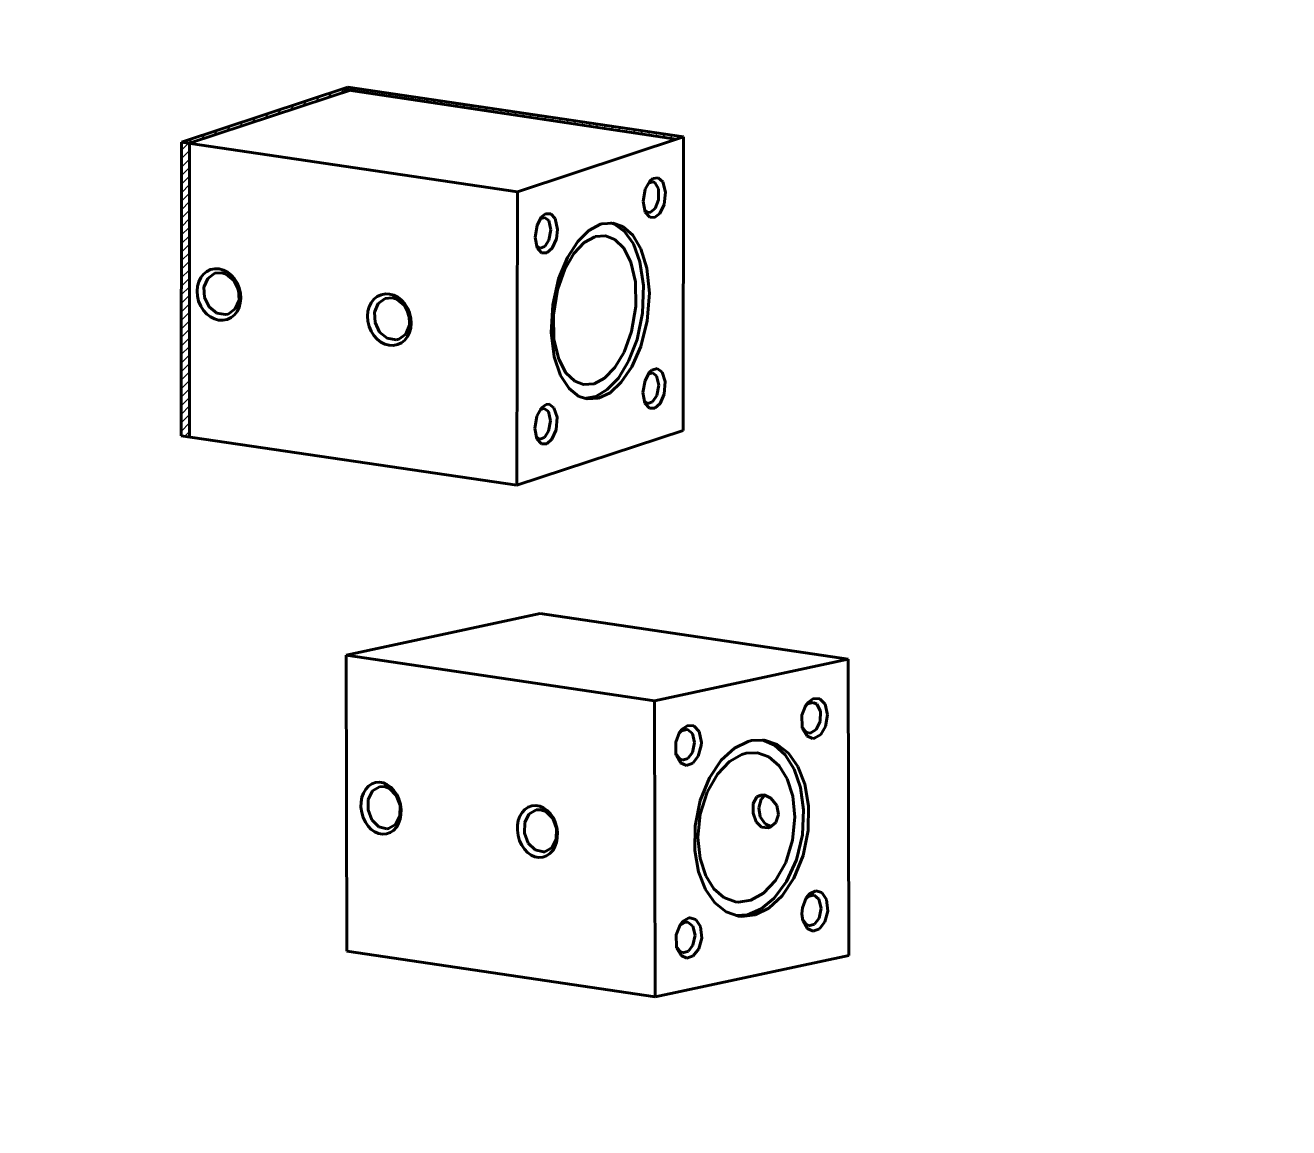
# Model space of a CAD drawing. Header units: millimetres. Extents: x 0 to 210, y 0 to 297.
# Drawn here: x 0 to 210, y 113.9 to 297 of the extents above; entities that cross this region are included whole.
import ezdxf

# ---------------------------------------------------------------- set-up
doc = ezdxf.new("R2010")
doc.units = ezdxf.units.MM
doc.linetypes.add('K5LT_BASIC', pattern=[0])
doc.layers.add('Системный слой (1)', color=7, linetype='Continuous', true_color=0x909090)

# ---------------------------------------------------------------- blocks, each defined once
blk = doc.blocks.new('U33')
at = {"layer": 'Системный слой (1)', "color": 5, "linetype": 'K5LT_BASIC', "lineweight": 60, "true_color": 0x0000ff}
for p, q in [((92.9, 260.89), (91.2, 259.11)), ((94.65, 261.87), (92.9, 260.89)), ((94.72, 261.89), (94.65, 261.87)), ((96.45, 262.04), (94.72, 261.89)), ((98, 261.44), (96.45, 262.04)), ((99.46, 260), (98, 261.44)), ((91.2, 259.11), (89.67, 256.49)), ((100.65, 257.67), (99.46, 260)), ((89.67, 256.49), (88.44, 253.03)), ((101.4, 254.38), (100.65, 257.67)), ((101.47, 250.27), (101.4, 254.38)), ((88.44, 253.03), (87.78, 248.89)), ((100.77, 246.15), (101.47, 250.27)), ((87.78, 248.89), (87.88, 244.8)), ((99.53, 242.72), (100.77, 246.15)), ((87.88, 244.8), (88.66, 241.55)), ((88.66, 241.55), (89.86, 239.26)), ((97.98, 240.14), (99.53, 242.72)), ((96.29, 238.39), (97.98, 240.14)), ((89.86, 239.26), (91.33, 237.86)), ((91.33, 237.86), (92.81, 237.31)), ((92.81, 237.31), (94.53, 237.45)), ((94.53, 237.45), (96.29, 238.39))]:
    blk.add_line(p, q, dxfattribs=at)
blk = doc.blocks.new('U34')
at = {"layer": 'Системный слой (1)', "color": 5, "linetype": 'K5LT_BASIC', "lineweight": 60, "true_color": 0x0000ff}
for p, q in [((93.68, 262.92), (91.82, 261.08)), ((95.59, 263.95), (93.68, 262.92)), ((95.85, 264.03), (95.59, 263.95)), ((97.72, 264.15), (95.85, 264.03)), ((99.33, 263.58), (97.72, 264.15)), ((100.96, 262.16), (99.33, 263.58)), ((91.82, 261.08), (90.1, 258.41)), ((102.33, 259.88), (100.96, 262.16)), ((90.1, 258.41), (88.65, 254.88)), ((103.32, 256.66), (102.33, 259.88)), ((103.73, 252.5), (103.32, 256.66)), ((88.65, 254.88), (87.67, 250.57)), ((103.37, 247.88), (103.73, 252.5)), ((87.67, 250.57), (87.42, 245.96)), ((102.31, 243.66), (103.37, 247.88)), ((87.42, 245.96), (87.92, 241.92)), ((100.81, 240.25), (102.31, 243.66)), ((87.92, 241.92), (88.97, 238.83)), ((99.07, 237.69), (100.81, 240.25)), ((88.97, 238.83), (90.38, 236.67)), ((97.2, 235.96), (99.07, 237.69)), ((90.38, 236.67), (92.03, 235.36)), ((92.03, 235.36), (93.42, 234.92)), ((95.29, 235.04), (97.2, 235.96)), ((93.42, 234.92), (95.29, 235.04))]:
    blk.add_line(p, q, dxfattribs=at)
blk = doc.blocks.new('U35')
at = {"layer": 'Системный слой (1)', "color": 5, "linetype": 'K5LT_BASIC', "lineweight": 60, "true_color": 0x0000ff}
for p, q in [((97.95, 263.94), (97.25, 264.19)), ((99.62, 262.74), (97.95, 263.94)), ((101.07, 260.69), (99.62, 262.74)), ((102.17, 257.71), (101.07, 260.69)), ((102.76, 253.78), (102.17, 257.71)), ((102.6, 249.19), (102.76, 253.78)), ((101.69, 244.81), (102.6, 249.19)), ((100.29, 241.18), (101.69, 244.81)), ((98.59, 238.4), (100.29, 241.18)), ((96.74, 236.47), (98.59, 238.4)), ((92.95, 235.01), (94.84, 235.34)), ((94.84, 235.34), (96.74, 236.47))]:
    blk.add_line(p, q, dxfattribs=at)
blk = doc.blocks.new('U36')
at = {"layer": 'Системный слой (1)', "color": 5, "linetype": 'K5LT_BASIC', "lineweight": 60, "true_color": 0x0000ff}
for p, q in [((30.32, 254.96), (29.7, 253.5)), ((31.5, 255.8), (30.32, 254.96)), ((32.62, 255.89), (31.5, 255.8)), ((33.4, 255.66), (32.62, 255.89)), ((34.67, 254.63), (33.4, 255.66)), ((35.45, 253.06), (34.67, 254.63)), ((29.7, 253.5), (29.79, 251.77)), ((35.53, 251.34), (35.45, 253.06)), ((29.79, 251.77), (30.56, 250.21)), ((30.56, 250.21), (31.83, 249.18)), ((34.91, 249.88), (35.53, 251.34)), ((31.83, 249.18), (33.3, 248.93)), ((33.3, 248.93), (33.74, 249.03)), ((33.74, 249.03), (34.91, 249.88))]:
    blk.add_line(p, q, dxfattribs=at)
blk = doc.blocks.new('U37')
at = {"layer": 'Системный слой (1)', "color": 5, "linetype": 'K5LT_BASIC', "lineweight": 60, "true_color": 0x0000ff}
for p, q in [((58.66, 250.78), (58.04, 249.32)), ((59.84, 251.63), (58.66, 250.78)), ((60.96, 251.72), (59.84, 251.63)), ((61.74, 251.48), (60.96, 251.72)), ((63.01, 250.45), (61.74, 251.48)), ((63.78, 248.89), (63.01, 250.45)), ((58.04, 249.32), (58.13, 247.6)), ((63.87, 247.17), (63.78, 248.89)), ((58.13, 247.6), (58.9, 246.04)), ((58.9, 246.04), (60.17, 245.01)), ((62.07, 244.86), (63.25, 245.71)), ((63.25, 245.71), (63.87, 247.17)), ((60.17, 245.01), (61.63, 244.76)), ((61.63, 244.76), (62.07, 244.86))]:
    blk.add_line(p, q, dxfattribs=at)
blk = doc.blocks.new('U38')
at = {"layer": 'Системный слой (1)', "color": 5, "linetype": 'K5LT_BASIC', "lineweight": 60, "true_color": 0x0000ff}
for p, q in [((85.89, 233.31), (85.53, 233.11)), ((86.26, 233.35), (85.89, 233.31)), ((86.95, 232.84), (86.26, 233.35)), ((87.31, 231.29), (86.95, 232.84)), ((86.99, 229.57), (87.31, 231.29)), ((86.3, 228.53), (86.99, 229.57)), ((84.88, 228.69), (85.51, 228.25)), ((85.51, 228.25), (86.3, 228.53))]:
    blk.add_line(p, q, dxfattribs=at)
blk = doc.blocks.new('U39')
at = {"layer": 'Системный слой (1)', "color": 5, "linetype": 'K5LT_BASIC', "lineweight": 60, "true_color": 0x0000ff}
for p, q in [((85.78, 233.44), (85.03, 232.08)), ((86.56, 233.99), (85.78, 233.44)), ((87.06, 234.04), (86.56, 233.99)), ((87.88, 233.47), (87.06, 234.04)), ((88.39, 231.91), (87.88, 233.47)), ((85.03, 232.08), (84.69, 230.04)), ((88.22, 229.78), (88.39, 231.91)), ((84.69, 230.04), (85.03, 228.3)), ((87.54, 228.23), (88.22, 229.78)), ((85.03, 228.3), (85.78, 227.45)), ((85.78, 227.45), (86.67, 227.45)), ((86.67, 227.45), (87.54, 228.23))]:
    blk.add_line(p, q, dxfattribs=at)
blk = doc.blocks.new('U40')
at = {"layer": 'Системный слой (1)', "color": 5, "linetype": 'K5LT_BASIC', "lineweight": 60, "true_color": 0x0000ff}
for p, q in [((104.29, 271.01), (103.56, 270.78)), ((104.65, 270.86), (104.29, 271.01)), ((105.24, 269.83), (104.65, 270.86)), ((105.23, 267.98), (105.24, 269.83)), ((104.67, 266.59), (105.23, 267.98)), ((102.91, 266.35), (103.54, 265.92)), ((103.54, 265.92), (103.91, 265.95)), ((103.91, 265.95), (104.67, 266.59))]:
    blk.add_line(p, q, dxfattribs=at)
blk = doc.blocks.new('U41')
at = {"layer": 'Системный слой (1)', "color": 5, "linetype": 'K5LT_BASIC', "lineweight": 60, "true_color": 0x0000ff}
for p, q in [((104.24, 239.28), (103.51, 239.05)), ((104.92, 238.77), (104.24, 239.28)), ((105.29, 237.22), (104.92, 238.77)), ((104.27, 234.47), (104.96, 235.5)), ((104.96, 235.5), (105.29, 237.22)), ((102.86, 234.62), (103.49, 234.19)), ((103.49, 234.19), (104.27, 234.47))]:
    blk.add_line(p, q, dxfattribs=at)
blk = doc.blocks.new('U42')
at = {"layer": 'Системный слой (1)', "color": 5, "linetype": 'K5LT_BASIC', "lineweight": 60, "true_color": 0x0000ff}
for p, q in [((86.31, 265.08), (85.58, 264.84)), ((87, 264.56), (86.31, 265.08)), ((87.36, 263), (87, 264.56)), ((87.03, 261.3), (87.36, 263)), ((84.93, 260.42), (85.56, 259.98)), ((86.34, 260.26), (87.03, 261.3)), ((85.56, 259.98), (86.34, 260.26))]:
    blk.add_line(p, q, dxfattribs=at)
blk = doc.blocks.new('U43')
at = {"layer": 'Системный слой (1)', "color": 5, "linetype": 'K5LT_BASIC', "lineweight": 60, "true_color": 0x0000ff}
for p, q in [((85.83, 265.17), (85.08, 263.81)), ((86.45, 265.66), (85.83, 265.17)), ((87.34, 265.7), (86.45, 265.66)), ((88.1, 264.89), (87.34, 265.7)), ((88.47, 263.05), (88.1, 264.89)), ((85.08, 263.81), (84.74, 261.77)), ((88.27, 261.51), (88.47, 263.05)), ((84.74, 261.77), (85.07, 260.04)), ((87.59, 259.96), (88.27, 261.51)), ((85.07, 260.04), (85.83, 259.18)), ((85.83, 259.18), (86.71, 259.18)), ((86.71, 259.18), (87.59, 259.96))]:
    blk.add_line(p, q, dxfattribs=at)
blk = doc.blocks.new('U44')
at = {"layer": 'Системный слой (1)', "color": 5, "linetype": 'K5LT_BASIC', "lineweight": 60, "true_color": 0x0000ff}
for p, q in [((104.14, 239.72), (103.76, 239.37)), ((105.04, 239.97), (104.14, 239.72)), ((105.85, 239.4), (105.04, 239.97)), ((106.37, 237.84), (105.85, 239.4)), ((103.01, 238.02), (102.67, 236.02)), ((103.76, 239.37), (103.01, 238.02)), ((106.2, 235.71), (106.37, 237.84)), ((102.67, 236.02), (103, 234.24)), ((105.51, 234.17), (106.2, 235.71)), ((103, 234.24), (103.75, 233.39)), ((103.75, 233.39), (104.64, 233.39)), ((104.64, 233.39), (105.51, 234.17))]:
    blk.add_line(p, q, dxfattribs=at)
blk = doc.blocks.new('U45')
at = {"layer": 'Системный слой (1)', "color": 5, "linetype": 'K5LT_BASIC', "lineweight": 60, "true_color": 0x0000ff}
for p, q in [((103.81, 271.1), (103.05, 269.75)), ((104.3, 271.53), (103.81, 271.1)), ((105.2, 271.68), (104.3, 271.53)), ((105.99, 271), (105.2, 271.68)), ((106.44, 269.3), (105.99, 271)), ((103.05, 269.75), (102.71, 267.71)), ((106.18, 267.21), (106.44, 269.3)), ((102.71, 267.71), (103.05, 265.97)), ((105.46, 265.76), (106.18, 267.21)), ((103.05, 265.97), (103.8, 265.12)), ((103.8, 265.12), (104.57, 265.07)), ((104.57, 265.07), (105.46, 265.76))]:
    blk.add_line(p, q, dxfattribs=at)
blk = doc.blocks.new('U48')
at = {"layer": 'Системный слой (1)', "color": 5, "linetype": 'K5LT_BASIC', "lineweight": 60, "true_color": 0x0000ff}
for p, q in [((122.46, 178.3), (124.51, 177.44)), ((124.51, 177.44), (126.32, 175.81)), ((126.32, 175.81), (127.81, 173.45)), ((127.81, 173.45), (128.87, 170.39)), ((128.87, 170.39), (129.37, 166.69)), ((129.37, 166.69), (129.17, 162.54)), ((129.17, 162.54), (128.18, 158.38)), ((128.18, 158.38), (126.54, 154.77)), ((126.54, 154.77), (124.5, 152.02)), ((124.5, 152.02), (122.29, 150.2)), ((120.02, 149.25), (118.14, 149.1)), ((122.29, 150.2), (120.02, 149.25))]:
    blk.add_line(p, q, dxfattribs=at)
blk = doc.blocks.new('U49')
at = {"layer": 'Системный слой (1)', "color": 5, "linetype": 'K5LT_BASIC', "lineweight": 60, "true_color": 0x0000ff}
for p, q in [((115.67, 174.91), (117.86, 176.91)), ((117.86, 176.91), (120.13, 178.03)), ((120.13, 178.03), (120.69, 178.18)), ((120.69, 178.18), (122.89, 178.25)), ((122.89, 178.25), (124.97, 177.54)), ((124.97, 177.54), (126.84, 176.07)), ((113.7, 171.98), (115.67, 174.91)), ((126.84, 176.07), (128.4, 173.85)), ((128.4, 173.85), (129.56, 170.92)), ((112.17, 168.22), (113.7, 171.98)), ((129.56, 170.92), (130.19, 167.34)), ((111.33, 164.02), (112.17, 168.22)), ((130.19, 167.34), (130.13, 163.26)), ((111.27, 159.94), (111.33, 164.02)), ((130.13, 163.26), (129.29, 159.06)), ((111.9, 156.35), (111.27, 159.94)), ((129.29, 159.06), (127.76, 155.3)), ((113.06, 153.43), (111.9, 156.35)), ((114.62, 151.21), (113.06, 153.43)), ((127.76, 155.3), (125.79, 152.37)), ((116.48, 149.73), (114.62, 151.21)), ((125.79, 152.37), (123.59, 150.36)), ((118.56, 149.02), (116.48, 149.73)), ((121.33, 149.25), (119.09, 148.97)), ((123.59, 150.36), (121.33, 149.25)), ((119.09, 148.97), (118.56, 149.02))]:
    blk.add_line(p, q, dxfattribs=at)
blk = doc.blocks.new('U50')
at = {"layer": 'Системный слой (1)', "color": 5, "linetype": 'K5LT_BASIC', "lineweight": 60, "true_color": 0x0000ff}
for p, q in [((115.05, 172.62), (117.03, 174.69)), ((117.03, 174.69), (119.12, 175.86)), ((119.12, 175.86), (119.84, 176.07)), ((119.84, 176.07), (121.7, 176.13)), ((121.7, 176.13), (123.61, 175.45)), ((123.61, 175.45), (125.29, 174)), ((113.35, 169.63), (115.05, 172.62)), ((125.29, 174), (126.65, 171.82)), ((126.65, 171.82), (127.58, 168.95)), ((112.2, 165.93), (113.35, 169.63)), ((127.58, 168.95), (127.93, 165.46)), ((111.81, 162.07), (112.2, 165.93)), ((127.93, 165.46), (127.54, 161.61)), ((112.16, 158.59), (111.81, 162.07)), ((127.54, 161.61), (126.39, 157.9)), ((113.09, 155.71), (112.16, 158.59)), ((126.39, 157.9), (124.69, 154.91)), ((114.45, 153.53), (113.09, 155.71)), ((116.13, 152.09), (114.45, 153.53)), ((124.69, 154.91), (122.71, 152.84)), ((118.04, 151.4), (116.13, 152.09)), ((118.56, 151.35), (118.04, 151.4)), ((120.62, 151.67), (118.56, 151.35)), ((122.71, 152.84), (120.62, 151.67))]:
    blk.add_line(p, q, dxfattribs=at)
blk = doc.blocks.new('U51')
at = {"layer": 'Системный слой (1)', "color": 5, "linetype": 'K5LT_BASIC', "lineweight": 60, "true_color": 0x0000ff}
for p, q in [((83.71, 165.96), (83.02, 164.56)), ((84.89, 166.67), (83.71, 165.96)), ((85.63, 166.69), (84.89, 166.67)), ((86.53, 166.37), (85.63, 166.69)), ((87.66, 165.22), (86.53, 166.37)), ((83.02, 164.56), (82.98, 162.81)), ((88.29, 163.57), (87.66, 165.22)), ((82.98, 162.81), (83.61, 161.16)), ((87.56, 160.41), (88.25, 161.82)), ((88.25, 161.82), (88.29, 163.57)), ((83.61, 161.16), (84.75, 160.01)), ((84.75, 160.01), (86.11, 159.67)), ((86.11, 159.67), (86.38, 159.71)), ((86.38, 159.71), (87.56, 160.41))]:
    blk.add_line(p, q, dxfattribs=at)
blk = doc.blocks.new('U52')
at = {"layer": 'Системный слой (1)', "color": 5, "linetype": 'K5LT_BASIC', "lineweight": 60, "true_color": 0x0000ff}
for p, q in [((58.9, 170.52), (57.72, 169.81)), ((59.63, 170.54), (58.9, 170.52)), ((60.53, 170.22), (59.63, 170.54)), ((61.67, 169.07), (60.53, 170.22)), ((57.02, 168.41), (56.99, 166.66)), ((57.72, 169.81), (57.02, 168.41)), ((62.3, 167.42), (61.67, 169.07)), ((56.99, 166.66), (57.61, 165.01)), ((62.26, 165.67), (62.3, 167.42)), ((57.61, 165.01), (58.75, 163.86)), ((58.75, 163.86), (60.11, 163.52)), ((60.39, 163.56), (61.56, 164.26)), ((61.56, 164.26), (62.26, 165.67)), ((60.11, 163.52), (60.39, 163.56))]:
    blk.add_line(p, q, dxfattribs=at)
blk = doc.blocks.new('U53')
at = {"layer": 'Системный слой (1)', "color": 5, "linetype": 'K5LT_BASIC', "lineweight": 60, "true_color": 0x0000ff}
for p, q in [((121.91, 167.03), (122.3, 168.43)), ((122.3, 168.43), (122.91, 169.12)), ((122.16, 165.53), (121.91, 167.03)), ((122.99, 164.33), (122.16, 165.53)), ((124.01, 163.87), (122.99, 164.33))]:
    blk.add_line(p, q, dxfattribs=at)
blk = doc.blocks.new('U54')
at = {"layer": 'Системный слой (1)', "color": 5, "linetype": 'K5LT_BASIC', "lineweight": 60, "true_color": 0x0000ff}
for p, q in [((121.01, 167.71), (121.62, 168.81)), ((121.62, 168.81), (122.24, 169.13)), ((122.24, 169.13), (122.81, 169.14)), ((122.81, 169.14), (123.92, 168.63)), ((123.92, 168.63), (124.91, 167.37)), ((120.97, 166.1), (121.01, 167.71)), ((121.48, 164.67), (120.97, 166.1)), ((125.19, 165.91), (124.75, 164.57)), ((124.91, 167.37), (125.19, 165.91)), ((122.36, 163.82), (121.48, 164.67)), ((123.48, 163.67), (122.36, 163.82)), ((124.75, 164.57), (123.82, 163.78)), ((123.82, 163.78), (123.48, 163.67))]:
    blk.add_line(p, q, dxfattribs=at)
blk = doc.blocks.new('U55')
at = {"layer": 'Системный слой (1)', "color": 5, "linetype": 'K5LT_BASIC', "lineweight": 60, "true_color": 0x0000ff}
for p, q in [((108.78, 147.44), (108.69, 147.32)), ((109.67, 148.02), (108.78, 147.44)), ((110.05, 148.03), (109.67, 148.02)), ((110.15, 148.01), (110.05, 148.03)), ((110.95, 147.36), (110.15, 148.01)), ((111.33, 145.83), (110.95, 147.36)), ((110.98, 144.21), (111.33, 145.83)), ((108.2, 144.01), (108.92, 143.07)), ((108.92, 143.07), (109.3, 142.94)), ((109.3, 142.94), (110.21, 143.2)), ((110.21, 143.2), (110.98, 144.21))]:
    blk.add_line(p, q, dxfattribs=at)
blk = doc.blocks.new('U56')
at = {"layer": 'Системный слой (1)', "color": 5, "linetype": 'K5LT_BASIC', "lineweight": 60, "true_color": 0x0000ff}
for p, q in [((108.83, 147.56), (108.2, 145.89)), ((109.25, 148.1), (108.83, 147.56)), ((110.28, 148.71), (109.25, 148.1)), ((110.43, 148.74), (110.28, 148.71)), ((111.44, 148.45), (110.43, 148.74)), ((112.23, 147.3), (111.44, 148.45)), ((112.44, 145.37), (112.23, 147.3)), ((108.2, 145.89), (108.22, 143.9)), ((111.93, 143.57), (112.44, 145.37)), ((108.22, 143.9), (108.26, 143.75)), ((108.26, 143.75), (108.99, 142.46)), ((111.03, 142.42), (111.93, 143.57)), ((108.99, 142.46), (109.98, 142.04)), ((109.98, 142.04), (111.03, 142.42))]:
    blk.add_line(p, q, dxfattribs=at)
blk = doc.blocks.new('U57')
at = {"layer": 'Системный слой (1)', "color": 5, "linetype": 'K5LT_BASIC', "lineweight": 60, "true_color": 0x0000ff}
for p, q in [((130.1, 152.26), (129.66, 151.81)), ((131.02, 152.52), (130.1, 152.26)), ((131.11, 152.5), (131.02, 152.52)), ((131.92, 151.85), (131.11, 152.5)), ((132.3, 150.32), (131.92, 151.85)), ((131.95, 148.69), (132.3, 150.32)), ((129.17, 148.49), (129.88, 147.55)), ((129.88, 147.55), (130.26, 147.42)), ((130.26, 147.42), (131.17, 147.68)), ((131.17, 147.68), (131.95, 148.69))]:
    blk.add_line(p, q, dxfattribs=at)
blk = doc.blocks.new('U58')
at = {"layer": 'Системный слой (1)', "color": 5, "linetype": 'K5LT_BASIC', "lineweight": 60, "true_color": 0x0000ff}
for p, q in [((109.06, 179.78), (108.61, 179.33)), ((109.97, 180.04), (109.06, 179.78)), ((110.07, 180.02), (109.97, 180.04)), ((110.88, 179.37), (110.07, 180.02)), ((111.26, 177.84), (110.88, 179.37)), ((110.91, 176.21), (111.26, 177.84)), ((111.26, 177.84), (111.26, 177.84)), ((108.12, 176.01), (108.84, 175.07)), ((108.84, 175.07), (109.22, 174.94)), ((109.22, 174.94), (110.13, 175.2)), ((110.13, 175.2), (110.91, 176.21))]:
    blk.add_line(p, q, dxfattribs=at)
blk = doc.blocks.new('U59')
at = {"layer": 'Системный слой (1)', "color": 5, "linetype": 'K5LT_BASIC', "lineweight": 60, "true_color": 0x0000ff}
for p, q in [((131.01, 185.16), (130, 184.43)), ((132.05, 185.11), (131.01, 185.16)), ((132.93, 184.22), (132.05, 185.11)), ((129.72, 184.05), (129.09, 182.38)), ((130, 184.43), (129.72, 184.05)), ((133.35, 182.47), (132.93, 184.22)), ((129.09, 182.38), (129.11, 180.39)), ((133.03, 180.53), (133.35, 182.47)), ((129.11, 180.39), (129.15, 180.24)), ((129.15, 180.24), (129.88, 178.95)), ((129.88, 178.95), (130.87, 178.53)), ((130.87, 178.53), (131.18, 178.56)), ((131.18, 178.56), (132.21, 179.17)), ((132.21, 179.17), (133.03, 180.53))]:
    blk.add_line(p, q, dxfattribs=at)
blk = doc.blocks.new('U60')
at = {"layer": 'Системный слой (1)', "color": 5, "linetype": 'K5LT_BASIC', "lineweight": 60, "true_color": 0x0000ff}
for p, q in [((130.03, 184.26), (129.58, 183.81)), ((130.94, 184.52), (130.03, 184.26)), ((131.54, 184.23), (130.94, 184.52)), ((132.15, 183.05), (131.54, 184.23)), ((132.1, 181.32), (132.15, 183.05)), ((131.45, 180.02), (132.1, 181.32)), ((129.09, 180.5), (129.81, 179.56)), ((129.81, 179.56), (130.19, 179.43)), ((130.19, 179.43), (130.57, 179.44)), ((130.57, 179.44), (131.45, 180.02))]:
    blk.add_line(p, q, dxfattribs=at)
blk = doc.blocks.new('U61')
at = {"layer": 'Системный слой (1)', "color": 5, "linetype": 'K5LT_BASIC', "lineweight": 60, "true_color": 0x0000ff}
for p, q in [((129.79, 152.04), (129.16, 150.37)), ((130.36, 152.72), (129.79, 152.04)), ((131.39, 153.22), (130.36, 152.72)), ((132.41, 152.93), (131.39, 153.22)), ((133.19, 151.78), (132.41, 152.93)), ((133.41, 149.86), (133.19, 151.78)), ((129.16, 150.37), (129.08, 149.41)), ((129.08, 149.41), (129.23, 148.23)), ((132.9, 148.05), (133.41, 149.86)), ((129.23, 148.23), (129.95, 146.94)), ((131.99, 146.91), (132.9, 148.05)), ((129.95, 146.94), (130.95, 146.53)), ((130.95, 146.53), (131.99, 146.91))]:
    blk.add_line(p, q, dxfattribs=at)
blk = doc.blocks.new('U62')
at = {"layer": 'Системный слой (1)', "color": 5, "linetype": 'K5LT_BASIC', "lineweight": 60, "true_color": 0x0000ff}
for p, q in [((110.1, 180.7), (109.09, 180.01)), ((111.14, 180.6), (110.1, 180.7)), ((108.75, 179.56), (108.12, 177.89)), ((109.09, 180.01), (108.75, 179.56)), ((112, 179.66), (111.14, 180.6)), ((112.38, 177.86), (112, 179.66)), ((108.12, 177.89), (108.15, 175.9)), ((111.86, 175.57), (112.36, 177.38)), ((112.36, 177.38), (112.38, 177.86)), ((108.15, 175.9), (108.19, 175.75)), ((108.19, 175.75), (108.91, 174.46)), ((108.91, 174.46), (109.91, 174.05)), ((109.91, 174.05), (110.95, 174.43)), ((110.95, 174.43), (111.86, 175.57))]:
    blk.add_line(p, q, dxfattribs=at)

msp = doc.modelspace()

# ---------------------------------------------------------------- hatches: boundary and pattern name
at = {"layer": 'Системный слой (1)'}
h = msp.add_hatch(dxfattribs=at)
h.set_pattern_fill('Металл', angle=45, style=0, pattern_type=0)
h.set_pattern_definition([(45, (0, 0), (-0.7071068, 0.7071068), [])])
h.paths.add_polyline_path([(25.96, 277.58), (25.89, 228.8), (27.29, 228.6), (27.29, 277.39)])
h.paths.add_polyline_path([(52.67, 286.4), (25.96, 277.58), (27.29, 277.39), (53.97, 286.2)])
h.paths.add_polyline_path([(109.42, 278.48), (54.9, 286.51), (53.97, 286.2), (108.15, 278.06)])

# ---------------------------------------------------------------- linework, layer by layer
at = {"layer": 'Системный слой (1)', "color": 5, "linetype": 'K5LT_BASIC', "lineweight": 60, "true_color": 0x0000ff}
for p, q in [((53.59, 286.7), (25.96, 277.58)), ((27.29, 277.39), (54.9, 286.51)), ((52.67, 286.4), (108.15, 278.06)), ((109.42, 278.48), (53.59, 286.7)), ((25.96, 277.58), (25.89, 228.8)), ((81.79, 269.36), (25.96, 277.58)), ((27.29, 277.39), (27.29, 228.6)), ((109.42, 278.48), (81.79, 269.36)), ((109.35, 229.71), (109.42, 278.48)), ((81.71, 220.58), (81.79, 269.36)), ((35.05, 254.06), (35.55, 252.54)), ((63.38, 249.89), (63.89, 248.37)), ((109.35, 229.71), (81.71, 220.58)), ((25.89, 228.8), (81.71, 220.58)), ((53.35, 192.38), (85.57, 199.27)), ((85.57, 199.27), (136.79, 191.68)), ((53.46, 143.18), (53.35, 192.38)), ((53.35, 192.38), (104.56, 184.79)), ((104.56, 184.79), (136.79, 191.68)), ((136.79, 191.68), (136.9, 142.49)), ((104.56, 184.79), (104.67, 135.59)), ((104.67, 135.59), (53.46, 143.18)), ((104.67, 135.59), (136.9, 142.49))]:
    msp.add_line(p, q, dxfattribs=at)
for centre, major_axis, ratio in [((32.18, 252.27), (-1.37, 4.14), 0.813206), ((60.51, 248.1), (-1.37, 4.14), 0.813206), ((59.13, 166.93), (-0.91, 4.27), 0.751986), ((85.12, 163.08), (-0.91, 4.27), 0.751986)]:
    msp.add_ellipse(centre, major_axis=major_axis, ratio=ratio, dxfattribs=at)

# ---------------------------------------------------------------- block references
at = {"layer": 'Системный слой (1)'}
for name in ['U45', 'U40', 'U43', 'U42', 'U34', 'U35', 'U33', 'U36', 'U37', 'U44', 'U41', 'U39', 'U38', 'U59', 'U60', 'U62', 'U58', 'U49', 'U48', 'U50', 'U52', 'U54', 'U53', 'U51', 'U61', 'U57', 'U56', 'U55']:
    msp.add_blockref(name, (0, 0), dxfattribs=at)

doc.saveas('drawing.dxf')
